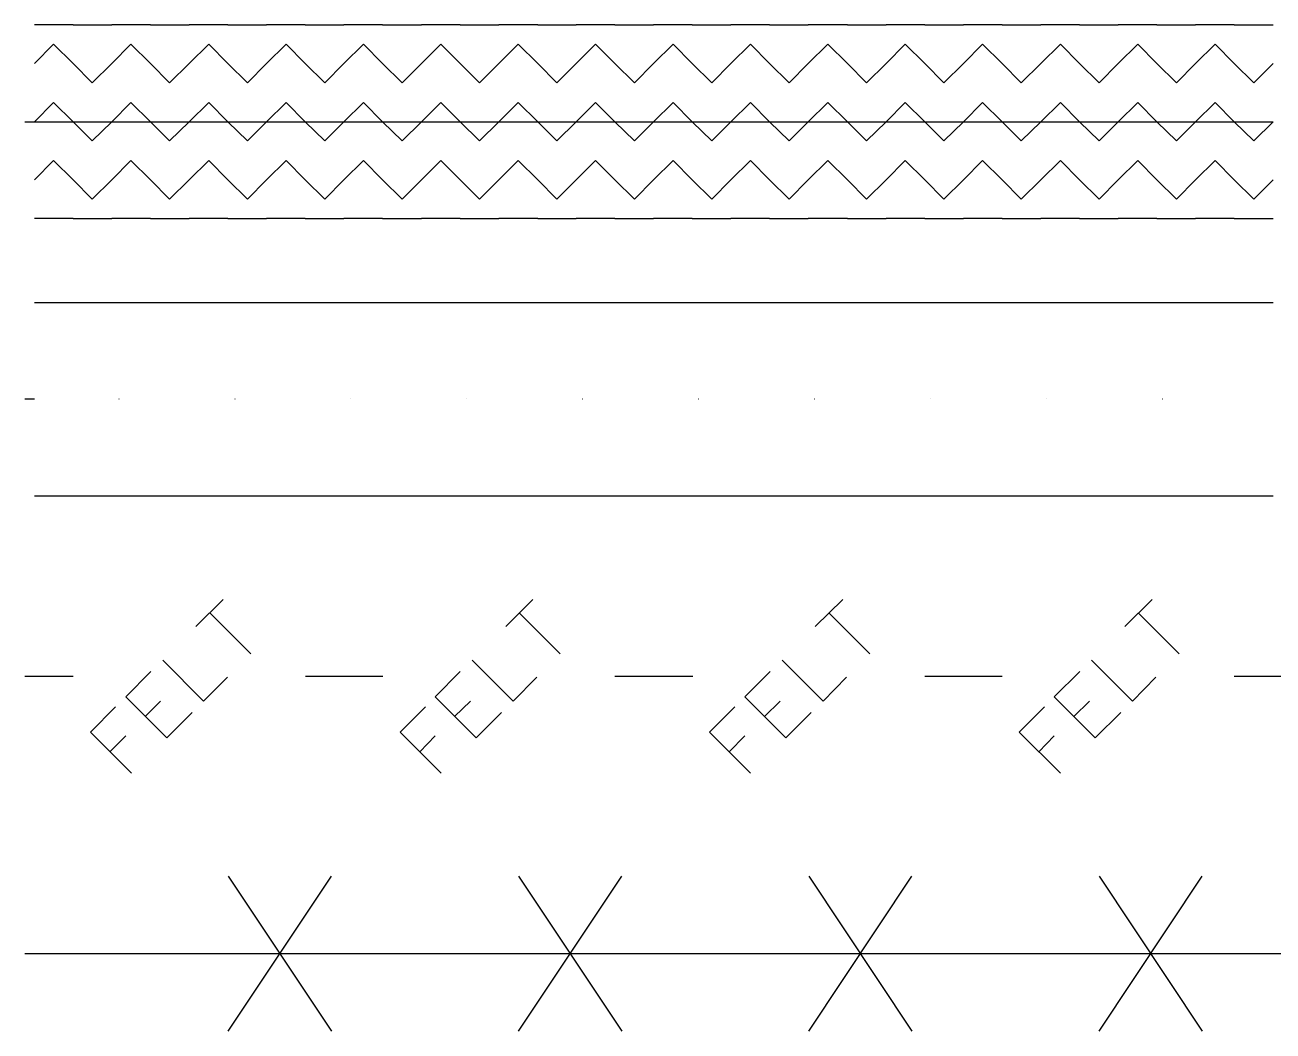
# Model space of a CAD drawing. Header units: inches. Extents: x 47316 to 59086, y 3141 to 11743.
# Drawn here: x 47369.64 to 47401.94, y 7523.04 to 7549.07 of the extents above; entities that cross this region are included whole.
import ezdxf

# ---------------------------------------------------------------- set-up
doc = ezdxf.new("R2010")
doc.units = ezdxf.units.IN
doc.header["$MEASUREMENT"] = 0

msp = doc.modelspace()

# ---------------------------------------------------------------- linework, layer by layer
at = {"color": 0, "lineweight": -3}
for p, q in [((47370.886, 7549.071), (47369.885, 7549.071)), ((47370.886, 7549.071), (47371.886, 7549.071)), ((47372.887, 7549.071), (47371.886, 7549.071)), ((47372.887, 7549.071), (47373.888, 7549.071)), ((47374.888, 7549.071), (47373.888, 7549.071)), ((47374.888, 7549.071), (47375.889, 7549.071)), ((47376.89, 7549.071), (47375.889, 7549.071)), ((47376.89, 7549.071), (47377.89, 7549.071)), ((47378.891, 7549.071), (47377.89, 7549.071)), ((47378.891, 7549.071), (47379.904, 7549.071)), ((47380.904, 7549.071), (47379.904, 7549.071)), ((47380.904, 7549.071), (47381.905, 7549.071)), ((47382.906, 7549.071), (47381.905, 7549.071)), ((47382.906, 7549.071), (47383.906, 7549.071)), ((47384.907, 7549.071), (47383.906, 7549.071)), ((47384.907, 7549.071), (47385.907, 7549.071)), ((47386.908, 7549.071), (47385.907, 7549.071)), ((47386.908, 7549.071), (47387.909, 7549.071)), ((47388.909, 7549.071), (47387.909, 7549.071)), ((47388.909, 7549.071), (47389.91, 7549.071)), ((47390.923, 7549.071), (47389.91, 7549.071)), ((47390.923, 7549.071), (47391.924, 7549.071)), ((47392.924, 7549.071), (47391.924, 7549.071)), ((47392.924, 7549.071), (47393.925, 7549.071)), ((47394.925, 7549.071), (47393.925, 7549.071)), ((47394.925, 7549.071), (47395.926, 7549.071)), ((47396.927, 7549.071), (47395.926, 7549.071)), ((47396.927, 7549.071), (47397.927, 7549.071)), ((47398.928, 7549.071), (47397.927, 7549.071)), ((47398.928, 7549.071), (47399.928, 7549.071)), ((47400.929, 7549.071), (47399.928, 7549.071)), ((47400.929, 7549.071), (47401.942, 7549.071)), ((47369.885, 7548.07), (47370.379, 7548.577)), ((47370.379, 7548.577), (47370.886, 7548.07)), ((47371.886, 7548.07), (47372.381, 7548.577)), ((47372.381, 7548.577), (47372.887, 7548.07)), ((47373.888, 7548.07), (47374.394, 7548.577)), ((47374.394, 7548.577), (47374.888, 7548.07)), ((47375.889, 7548.07), (47376.395, 7548.577)), ((47376.395, 7548.577), (47376.89, 7548.07)), ((47377.89, 7548.07), (47378.397, 7548.577)), ((47378.397, 7548.577), (47378.891, 7548.07)), ((47379.904, 7548.07), (47380.398, 7548.577)), ((47380.398, 7548.577), (47380.904, 7548.07)), ((47381.905, 7548.07), (47382.399, 7548.577)), ((47382.399, 7548.577), (47382.906, 7548.07)), ((47383.906, 7548.07), (47384.4, 7548.577)), ((47384.4, 7548.577), (47384.907, 7548.07)), ((47385.907, 7548.07), (47386.414, 7548.577)), ((47386.414, 7548.577), (47386.908, 7548.07)), ((47387.909, 7548.07), (47388.415, 7548.577)), ((47388.415, 7548.577), (47388.909, 7548.07)), ((47389.91, 7548.07), (47390.416, 7548.577)), ((47390.416, 7548.577), (47390.923, 7548.07)), ((47391.924, 7548.07), (47392.418, 7548.577)), ((47392.418, 7548.577), (47392.924, 7548.07)), ((47393.925, 7548.07), (47394.419, 7548.577)), ((47394.419, 7548.577), (47394.925, 7548.07)), ((47395.926, 7548.07), (47396.432, 7548.577)), ((47396.432, 7548.577), (47396.927, 7548.07)), ((47397.927, 7548.07), (47398.434, 7548.577)), ((47398.434, 7548.577), (47398.928, 7548.07)), ((47399.928, 7548.07), (47400.435, 7548.577)), ((47400.435, 7548.577), (47400.929, 7548.07)), ((47371.38, 7547.576), (47370.886, 7548.07)), ((47371.886, 7548.07), (47371.38, 7547.576)), ((47373.381, 7547.576), (47372.887, 7548.07)), ((47373.888, 7548.07), (47373.381, 7547.576)), ((47375.395, 7547.576), (47374.888, 7548.07)), ((47375.889, 7548.07), (47375.395, 7547.576)), ((47377.396, 7547.576), (47376.89, 7548.07)), ((47377.89, 7548.07), (47377.396, 7547.576)), ((47379.397, 7547.576), (47378.891, 7548.07)), ((47379.904, 7548.07), (47379.397, 7547.576)), ((47381.399, 7547.576), (47380.904, 7548.07)), ((47381.905, 7548.07), (47381.399, 7547.576)), ((47383.4, 7547.576), (47382.906, 7548.07)), ((47383.906, 7548.07), (47383.4, 7547.576)), ((47385.413, 7547.576), (47384.907, 7548.07)), ((47385.907, 7548.07), (47385.413, 7547.576)), ((47387.415, 7547.576), (47386.908, 7548.07)), ((47387.909, 7548.07), (47387.415, 7547.576)), ((47389.416, 7547.576), (47388.909, 7548.07)), ((47389.91, 7548.07), (47389.416, 7547.576)), ((47391.417, 7547.576), (47390.923, 7548.07)), ((47391.924, 7548.07), (47391.417, 7547.576)), ((47393.418, 7547.576), (47392.924, 7548.07)), ((47393.925, 7548.07), (47393.418, 7547.576)), ((47395.42, 7547.576), (47394.925, 7548.07)), ((47395.926, 7548.07), (47395.42, 7547.576)), ((47397.433, 7547.576), (47396.927, 7548.07)), ((47397.927, 7548.07), (47397.433, 7547.576)), ((47399.434, 7547.576), (47398.928, 7548.07)), ((47399.928, 7548.07), (47399.434, 7547.576)), ((47401.436, 7547.576), (47400.929, 7548.07)), ((47401.942, 7548.07), (47401.436, 7547.576)), ((47369.885, 7546.563), (47370.379, 7547.069)), ((47370.379, 7547.069), (47370.886, 7546.563)), ((47371.886, 7546.563), (47372.381, 7547.069)), ((47372.381, 7547.069), (47372.887, 7546.563)), ((47373.888, 7546.563), (47374.394, 7547.069)), ((47374.394, 7547.069), (47374.888, 7546.563)), ((47375.889, 7546.563), (47376.395, 7547.069)), ((47376.395, 7547.069), (47376.89, 7546.563)), ((47377.89, 7546.563), (47378.397, 7547.069)), ((47378.397, 7547.069), (47378.891, 7546.563)), ((47379.904, 7546.563), (47380.398, 7547.069)), ((47380.398, 7547.069), (47380.904, 7546.563)), ((47381.905, 7546.563), (47382.399, 7547.069)), ((47382.399, 7547.069), (47382.906, 7546.563)), ((47383.906, 7546.563), (47384.4, 7547.069)), ((47384.4, 7547.069), (47384.907, 7546.563)), ((47385.907, 7546.563), (47386.414, 7547.069)), ((47386.414, 7547.069), (47386.908, 7546.563)), ((47387.909, 7546.563), (47388.415, 7547.069)), ((47388.415, 7547.069), (47388.909, 7546.563)), ((47389.91, 7546.563), (47390.416, 7547.069)), ((47390.416, 7547.069), (47390.923, 7546.563)), ((47391.924, 7546.563), (47392.418, 7547.069)), ((47392.418, 7547.069), (47392.924, 7546.563)), ((47393.925, 7546.563), (47394.419, 7547.069)), ((47394.419, 7547.069), (47394.925, 7546.563)), ((47395.926, 7546.563), (47396.432, 7547.069)), ((47396.432, 7547.069), (47396.927, 7546.563)), ((47397.927, 7546.563), (47398.434, 7547.069)), ((47398.434, 7547.069), (47398.928, 7546.563)), ((47399.928, 7546.563), (47400.435, 7547.069)), ((47400.435, 7547.069), (47400.929, 7546.563)), ((47369.638, 7546.563), (47369.885, 7546.563)), ((47369.885, 7546.563), (47370.886, 7546.563)), ((47370.886, 7546.563), (47371.38, 7546.069)), ((47370.886, 7546.563), (47371.886, 7546.563)), ((47371.38, 7546.069), (47371.886, 7546.563)), ((47371.886, 7546.563), (47372.887, 7546.563)), ((47372.887, 7546.563), (47373.381, 7546.069)), ((47372.887, 7546.563), (47373.888, 7546.563)), ((47373.381, 7546.069), (47373.888, 7546.563)), ((47373.888, 7546.563), (47374.888, 7546.563)), ((47374.888, 7546.563), (47375.395, 7546.069)), ((47374.888, 7546.563), (47375.889, 7546.563)), ((47375.395, 7546.069), (47375.889, 7546.563)), ((47375.889, 7546.563), (47376.89, 7546.563)), ((47376.89, 7546.563), (47377.396, 7546.069)), ((47376.89, 7546.563), (47377.89, 7546.563)), ((47377.396, 7546.069), (47377.89, 7546.563)), ((47377.89, 7546.563), (47378.891, 7546.563)), ((47378.891, 7546.563), (47379.397, 7546.069)), ((47378.891, 7546.563), (47379.904, 7546.563)), ((47379.397, 7546.069), (47379.904, 7546.563)), ((47379.904, 7546.563), (47380.904, 7546.563)), ((47380.904, 7546.563), (47381.399, 7546.069)), ((47380.904, 7546.563), (47381.905, 7546.563)), ((47381.399, 7546.069), (47381.905, 7546.563)), ((47381.905, 7546.563), (47382.906, 7546.563)), ((47382.906, 7546.563), (47383.4, 7546.069)), ((47382.906, 7546.563), (47383.906, 7546.563)), ((47383.4, 7546.069), (47383.906, 7546.563)), ((47383.906, 7546.563), (47384.907, 7546.563)), ((47384.907, 7546.563), (47385.413, 7546.069)), ((47384.907, 7546.563), (47385.907, 7546.563)), ((47385.413, 7546.069), (47385.907, 7546.563)), ((47385.907, 7546.563), (47386.908, 7546.563)), ((47386.908, 7546.563), (47387.415, 7546.069)), ((47386.908, 7546.563), (47387.909, 7546.563)), ((47387.415, 7546.069), (47387.909, 7546.563)), ((47387.909, 7546.563), (47388.909, 7546.563)), ((47388.909, 7546.563), (47389.416, 7546.069)), ((47388.909, 7546.563), (47389.91, 7546.563)), ((47389.416, 7546.069), (47389.91, 7546.563)), ((47389.91, 7546.563), (47390.923, 7546.563)), ((47390.923, 7546.563), (47391.417, 7546.069)), ((47390.923, 7546.563), (47391.924, 7546.563)), ((47391.417, 7546.069), (47391.924, 7546.563)), ((47391.924, 7546.563), (47392.924, 7546.563)), ((47392.924, 7546.563), (47393.418, 7546.069)), ((47392.924, 7546.563), (47393.925, 7546.563)), ((47393.418, 7546.069), (47393.925, 7546.563)), ((47393.925, 7546.563), (47394.925, 7546.563)), ((47394.925, 7546.563), (47395.42, 7546.069)), ((47394.925, 7546.563), (47395.926, 7546.563)), ((47395.42, 7546.069), (47395.926, 7546.563)), ((47395.926, 7546.563), (47396.927, 7546.563)), ((47396.927, 7546.563), (47397.433, 7546.069)), ((47396.927, 7546.563), (47397.927, 7546.563)), ((47397.433, 7546.069), (47397.927, 7546.563)), ((47397.927, 7546.563), (47398.928, 7546.563)), ((47398.928, 7546.563), (47399.434, 7546.069)), ((47398.928, 7546.563), (47399.928, 7546.563)), ((47399.434, 7546.069), (47399.928, 7546.563)), ((47399.928, 7546.563), (47400.929, 7546.563)), ((47400.929, 7546.563), (47401.436, 7546.069)), ((47400.929, 7546.563), (47401.942, 7546.563)), ((47401.436, 7546.069), (47401.942, 7546.563)), ((47369.885, 7545.068), (47370.379, 7545.562)), ((47370.379, 7545.562), (47370.886, 7545.068)), ((47371.886, 7545.068), (47372.381, 7545.562)), ((47372.381, 7545.562), (47372.887, 7545.068)), ((47373.888, 7545.068), (47374.394, 7545.562)), ((47374.394, 7545.562), (47374.888, 7545.068)), ((47375.889, 7545.068), (47376.395, 7545.562)), ((47376.395, 7545.562), (47376.89, 7545.068)), ((47377.89, 7545.068), (47378.397, 7545.562)), ((47378.397, 7545.562), (47378.891, 7545.068)), ((47379.904, 7545.068), (47380.398, 7545.562)), ((47380.398, 7545.562), (47380.904, 7545.068)), ((47381.905, 7545.068), (47382.399, 7545.562)), ((47382.399, 7545.562), (47382.906, 7545.068)), ((47383.906, 7545.068), (47384.4, 7545.562)), ((47384.4, 7545.562), (47384.907, 7545.068)), ((47385.907, 7545.068), (47386.414, 7545.562)), ((47386.414, 7545.562), (47386.908, 7545.068)), ((47387.909, 7545.068), (47388.415, 7545.562)), ((47388.415, 7545.562), (47388.909, 7545.068)), ((47389.91, 7545.068), (47390.416, 7545.562)), ((47390.416, 7545.562), (47390.923, 7545.068)), ((47391.924, 7545.068), (47392.418, 7545.562)), ((47392.418, 7545.562), (47392.924, 7545.068)), ((47393.925, 7545.068), (47394.419, 7545.562)), ((47394.419, 7545.562), (47394.925, 7545.068)), ((47395.926, 7545.068), (47396.432, 7545.562)), ((47396.432, 7545.562), (47396.927, 7545.068)), ((47397.927, 7545.068), (47398.434, 7545.562)), ((47398.434, 7545.562), (47398.928, 7545.068)), ((47399.928, 7545.068), (47400.435, 7545.562)), ((47400.435, 7545.562), (47400.929, 7545.068)), ((47371.38, 7544.562), (47370.886, 7545.068)), ((47371.886, 7545.068), (47371.38, 7544.562)), ((47373.381, 7544.562), (47372.887, 7545.068)), ((47373.888, 7545.068), (47373.381, 7544.562)), ((47375.395, 7544.562), (47374.888, 7545.068)), ((47375.889, 7545.068), (47375.395, 7544.562)), ((47377.396, 7544.562), (47376.89, 7545.068)), ((47377.89, 7545.068), (47377.396, 7544.562)), ((47379.397, 7544.562), (47378.891, 7545.068)), ((47379.904, 7545.068), (47379.397, 7544.562)), ((47381.399, 7544.562), (47380.904, 7545.068)), ((47381.905, 7545.068), (47381.399, 7544.562)), ((47383.4, 7544.562), (47382.906, 7545.068)), ((47383.906, 7545.068), (47383.4, 7544.562)), ((47385.413, 7544.562), (47384.907, 7545.068)), ((47385.907, 7545.068), (47385.413, 7544.562)), ((47387.415, 7544.562), (47386.908, 7545.068)), ((47387.909, 7545.068), (47387.415, 7544.562)), ((47389.416, 7544.562), (47388.909, 7545.068)), ((47389.91, 7545.068), (47389.416, 7544.562)), ((47391.417, 7544.562), (47390.923, 7545.068)), ((47391.924, 7545.068), (47391.417, 7544.562)), ((47393.418, 7544.562), (47392.924, 7545.068)), ((47393.925, 7545.068), (47393.418, 7544.562)), ((47395.42, 7544.562), (47394.925, 7545.068)), ((47395.926, 7545.068), (47395.42, 7544.562)), ((47397.433, 7544.562), (47396.927, 7545.068)), ((47397.927, 7545.068), (47397.433, 7544.562)), ((47399.434, 7544.562), (47398.928, 7545.068)), ((47399.928, 7545.068), (47399.434, 7544.562)), ((47401.436, 7544.562), (47400.929, 7545.068)), ((47401.942, 7545.068), (47401.436, 7544.562)), ((47370.886, 7544.068), (47369.885, 7544.068)), ((47370.886, 7544.068), (47371.886, 7544.068)), ((47372.887, 7544.068), (47371.886, 7544.068)), ((47372.887, 7544.068), (47373.888, 7544.068)), ((47374.888, 7544.068), (47373.888, 7544.068)), ((47374.888, 7544.068), (47375.889, 7544.068)), ((47376.89, 7544.068), (47375.889, 7544.068)), ((47376.89, 7544.068), (47377.89, 7544.068)), ((47378.891, 7544.068), (47377.89, 7544.068)), ((47378.891, 7544.068), (47379.904, 7544.068)), ((47380.904, 7544.068), (47379.904, 7544.068)), ((47380.904, 7544.068), (47381.905, 7544.068)), ((47382.906, 7544.068), (47381.905, 7544.068)), ((47382.906, 7544.068), (47383.906, 7544.068)), ((47384.907, 7544.068), (47383.906, 7544.068)), ((47384.907, 7544.068), (47385.907, 7544.068)), ((47386.908, 7544.068), (47385.907, 7544.068)), ((47386.908, 7544.068), (47387.909, 7544.068)), ((47388.909, 7544.068), (47387.909, 7544.068)), ((47388.909, 7544.068), (47389.91, 7544.068)), ((47390.923, 7544.068), (47389.91, 7544.068)), ((47390.923, 7544.068), (47391.924, 7544.068)), ((47392.924, 7544.068), (47391.924, 7544.068)), ((47392.924, 7544.068), (47393.925, 7544.068)), ((47394.925, 7544.068), (47393.925, 7544.068)), ((47394.925, 7544.068), (47395.926, 7544.068)), ((47396.927, 7544.068), (47395.926, 7544.068)), ((47396.927, 7544.068), (47397.927, 7544.068)), ((47398.928, 7544.068), (47397.927, 7544.068)), ((47398.928, 7544.068), (47399.928, 7544.068)), ((47400.929, 7544.068), (47399.928, 7544.068)), ((47400.929, 7544.068), (47401.942, 7544.068)), ((47369.885, 7541.893), (47371.886, 7541.893)), ((47371.886, 7541.893), (47373.888, 7541.893)), ((47373.888, 7541.893), (47375.889, 7541.893)), ((47375.889, 7541.893), (47377.89, 7541.893)), ((47377.89, 7541.893), (47379.904, 7541.893)), ((47379.904, 7541.893), (47381.905, 7541.893)), ((47381.905, 7541.893), (47383.906, 7541.893)), ((47383.906, 7541.893), (47385.907, 7541.893)), ((47385.907, 7541.893), (47387.909, 7541.893)), ((47387.909, 7541.893), (47389.91, 7541.893)), ((47389.91, 7541.893), (47391.924, 7541.893)), ((47391.924, 7541.893), (47393.925, 7541.893)), ((47393.925, 7541.893), (47395.926, 7541.893)), ((47395.926, 7541.893), (47397.927, 7541.893)), ((47397.927, 7541.893), (47399.928, 7541.893)), ((47399.928, 7541.893), (47401.942, 7541.893)), ((47369.638, 7539.398), (47369.885, 7539.398)), ((47372.07, 7539.398), (47372.075, 7539.398)), ((47375.07, 7539.398), (47375.075, 7539.398)), ((47378.07, 7539.398), (47378.075, 7539.398)), ((47381.07, 7539.398), (47381.075, 7539.398)), ((47384.07, 7539.398), (47384.075, 7539.398)), ((47387.07, 7539.398), (47387.075, 7539.398)), ((47390.07, 7539.398), (47390.075, 7539.398)), ((47393.07, 7539.398), (47393.075, 7539.398)), ((47396.07, 7539.398), (47396.075, 7539.398)), ((47399.07, 7539.398), (47399.075, 7539.398)), ((47369.885, 7536.89), (47371.886, 7536.89)), ((47371.886, 7536.89), (47373.888, 7536.89)), ((47373.888, 7536.89), (47375.889, 7536.89)), ((47375.889, 7536.89), (47377.89, 7536.89)), ((47377.89, 7536.89), (47379.904, 7536.89)), ((47379.904, 7536.89), (47381.905, 7536.89)), ((47381.905, 7536.89), (47383.906, 7536.89)), ((47383.906, 7536.89), (47385.907, 7536.89)), ((47385.907, 7536.89), (47387.909, 7536.89)), ((47387.909, 7536.89), (47389.91, 7536.89)), ((47389.91, 7536.89), (47391.924, 7536.89)), ((47391.924, 7536.89), (47393.925, 7536.89)), ((47393.925, 7536.89), (47395.926, 7536.89)), ((47395.926, 7536.89), (47397.927, 7536.89)), ((47397.927, 7536.89), (47399.928, 7536.89)), ((47399.928, 7536.89), (47401.942, 7536.89)), ((47374.061, 7533.506), (47374.765, 7534.21)), ((47382.078, 7533.506), (47382.782, 7534.21)), ((47390.083, 7533.506), (47390.799, 7534.21)), ((47398.1, 7533.506), (47398.804, 7534.21)), ((47374.419, 7533.864), (47375.481, 7532.801)), ((47382.424, 7533.864), (47383.486, 7532.801)), ((47390.441, 7533.864), (47391.504, 7532.801)), ((47398.446, 7533.864), (47399.508, 7532.801)), ((47373.208, 7532.641), (47374.258, 7531.578)), ((47381.213, 7532.641), (47382.276, 7531.578)), ((47389.231, 7532.641), (47390.293, 7531.578)), ((47397.235, 7532.641), (47398.298, 7531.578)), ((47369.638, 7532.221), (47370.886, 7532.221)), ((47372.245, 7531.69), (47372.899, 7532.344)), ((47374.258, 7531.578), (47374.876, 7532.196)), ((47376.902, 7532.221), (47378.903, 7532.221)), ((47380.25, 7531.69), (47380.904, 7532.344)), ((47382.276, 7531.578), (47382.881, 7532.196)), ((47384.907, 7532.221), (47386.92, 7532.221)), ((47388.267, 7531.69), (47388.922, 7532.344)), ((47390.293, 7531.578), (47390.898, 7532.196)), ((47392.924, 7532.221), (47394.925, 7532.221)), ((47396.272, 7531.69), (47396.939, 7532.344)), ((47398.298, 7531.578), (47398.903, 7532.196)), ((47400.929, 7532.221), (47402.943, 7532.221)), ((47373.307, 7530.627), (47372.245, 7531.69)), ((47372.751, 7531.183), (47373.147, 7531.578)), ((47381.312, 7530.627), (47380.25, 7531.69)), ((47380.756, 7531.183), (47381.164, 7531.578)), ((47389.329, 7530.627), (47388.267, 7531.69)), ((47388.773, 7531.183), (47389.181, 7531.578)), ((47397.334, 7530.627), (47396.272, 7531.69)), ((47396.778, 7531.183), (47397.186, 7531.578)), ((47371.331, 7530.775), (47371.985, 7531.43)), ((47373.307, 7530.627), (47373.962, 7531.282)), ((47379.348, 7530.775), (47380.003, 7531.43)), ((47381.312, 7530.627), (47381.967, 7531.282)), ((47387.353, 7530.775), (47388.008, 7531.43)), ((47389.329, 7530.627), (47389.984, 7531.282)), ((47395.37, 7530.775), (47396.025, 7531.43)), ((47397.334, 7530.627), (47398.001, 7531.282)), ((47372.393, 7529.713), (47371.331, 7530.775)), ((47371.837, 7530.269), (47372.245, 7530.677)), ((47380.41, 7529.713), (47379.348, 7530.775)), ((47379.854, 7530.269), (47380.25, 7530.677)), ((47388.415, 7529.713), (47387.353, 7530.775)), ((47387.859, 7530.269), (47388.267, 7530.677)), ((47396.432, 7529.713), (47395.37, 7530.775)), ((47395.877, 7530.269), (47396.272, 7530.677)), ((47374.901, 7523.042), (47377.569, 7527.045)), ((47374.901, 7527.045), (47377.569, 7523.042)), ((47382.411, 7523.042), (47385.08, 7527.045)), ((47382.411, 7527.045), (47385.08, 7523.042)), ((47389.922, 7523.042), (47392.591, 7527.045)), ((47389.922, 7527.045), (47392.591, 7523.042)), ((47397.433, 7523.042), (47400.101, 7527.045)), ((47397.433, 7527.045), (47400.101, 7523.042)), ((47369.638, 7525.044), (47375.642, 7525.044)), ((47375.642, 7525.044), (47383.153, 7525.044)), ((47383.153, 7525.044), (47390.676, 7525.044)), ((47390.676, 7525.044), (47398.187, 7525.044)), ((47398.187, 7525.044), (47405.697, 7525.044))]:
    msp.add_line(p, q, dxfattribs=at)

doc.saveas('drawing.dxf')
